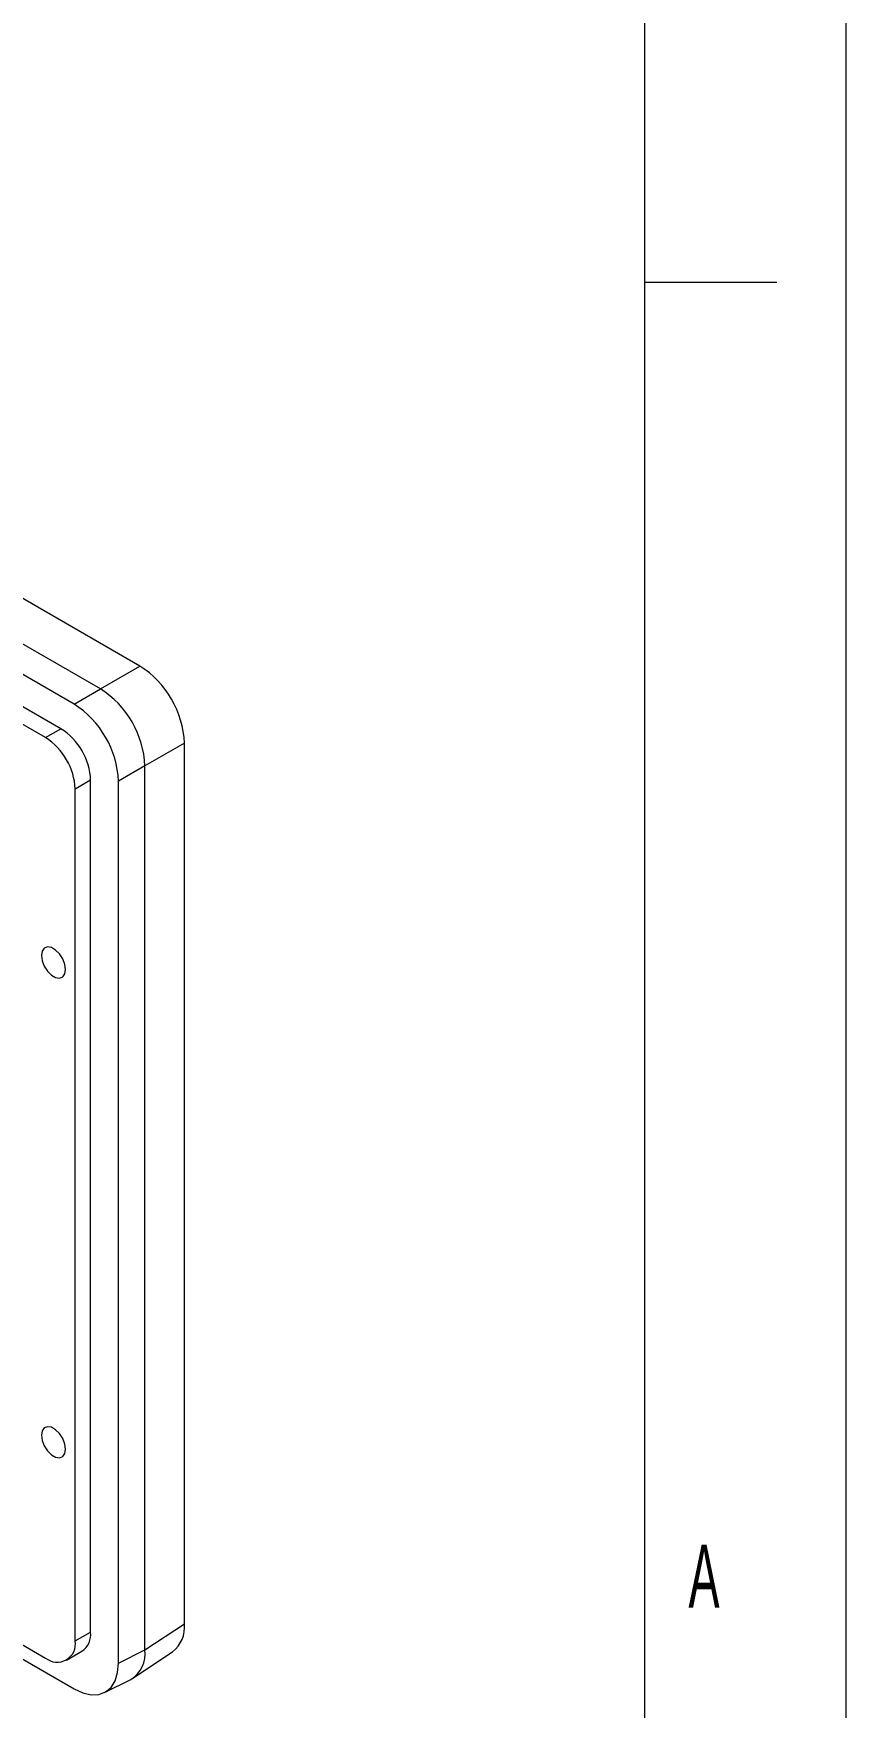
# Model space of a CAD drawing. Header units: inches. Extents: x 0 to 11, y 0 to 8.5.
# Drawn here: x 9.79 to 11, y 2.111 to 4.604 of the extents above; entities that cross this region are included whole.
import ezdxf

# ---------------------------------------------------------------- set-up
doc = ezdxf.new("R2010")
doc.units = ezdxf.units.IN
doc.header["$MEASUREMENT"] = 0
doc.layers.add('SLD-0', color=7, linetype='Continuous', lineweight=0)
doc.styles.add('SLDTEXTSTYLE6', font='TXT', dxfattribs={"width": 0.552632})

msp = doc.modelspace()

# ---------------------------------------------------------------- linework, layer by layer
at = {"color": 7, "linetype": 'Continuous', "lineweight": 15}
for p, q in [((9.83095, 3.56844), (8.35205, 4.42219)), ((9.80797, 3.55517), (8.32907, 4.40892)), ((9.94855, 3.6618), (9.37582, 3.99243)), ((9.88969, 3.62782), (9.31513, 3.95951)), ((9.85036, 3.60512), (9.27698, 3.93612)), ((9.88969, 3.62782), (9.94855, 3.6618)), ((9.85036, 3.60512), (9.88969, 3.62782)), ((9.80797, 3.55517), (9.83095, 3.56844)), ((10.0148, 3.54705), (9.95594, 3.51307)), ((10.0148, 2.23521), (10.0148, 3.54705)), ((9.87515, 3.49189), (9.85216, 3.47863)), ((9.87515, 2.22301), (9.87515, 3.49189)), ((9.95594, 3.51307), (9.91661, 3.49037)), ((9.95594, 2.19631), (9.95594, 3.51307)), ((9.85216, 2.20974), (9.85216, 3.47863)), ((9.91661, 2.17667), (9.91661, 3.49037)), ((8.32907, 3.03797), (9.80797, 2.18422)), ((9.27698, 2.46941), (9.85036, 2.13841)), ((9.85216, 2.20974), (9.87515, 2.22301)), ((9.95594, 2.19631), (10.0148, 2.23521)), ((9.83922, 2.18113), (9.8622, 2.19439)), ((9.91661, 2.17667), (9.95594, 2.19631)), ((9.93814, 2.1544), (9.997, 2.19329)), ((9.89554, 2.13287), (9.93488, 2.15251))]:
    msp.add_line(p, q, dxfattribs=at)
at = {"color": 7, "linetype": 'Continuous', "lineweight": 15, "flags": 128}
for points in [[(9.83785, 3.20968), (9.83677, 3.21743), (9.83364, 3.2255), (9.82884, 3.23292), (9.82295, 3.23879), (9.81669, 3.24241), (9.81081, 3.24333), (9.80601, 3.24145), (9.80288, 3.237), (9.80179, 3.2305), (9.80288, 3.22275), (9.80601, 3.21468), (9.81081, 3.20726), (9.81669, 3.20139), (9.82295, 3.19778), (9.82884, 3.19686), (9.83364, 3.19873), (9.83677, 3.20319), (9.83785, 3.20968)], [(9.83785, 2.49521), (9.83677, 2.50296), (9.83364, 2.51103), (9.82884, 2.51845), (9.82295, 2.52432), (9.81669, 2.52793), (9.81081, 2.52886), (9.80601, 2.52698), (9.80288, 2.52252), (9.80179, 2.51603), (9.80288, 2.50828), (9.80601, 2.50021), (9.81081, 2.49279), (9.81669, 2.48692), (9.82295, 2.48331), (9.82884, 2.48238), (9.83364, 2.48426), (9.83677, 2.48872), (9.83785, 2.49521)], [(9.85036, 2.13841), (9.86329, 2.13241), (9.87572, 2.12959), (9.88717, 2.13005), (9.89721, 2.13376), (9.90544, 2.1406), (9.91157, 2.15029), (9.91533, 2.16247), (9.91661, 2.17667)]]:
    msp.add_lwpolyline(points, dxfattribs=at)
at = {"color": 7, "linetype": 'Continuous', "lineweight": 15}
for centre, radius, start, end in [((9.871, 3.54053), 0.14395, 2.5976, 57.4024), ((9.81214, 3.50655), 0.14395, 2.59757, 57.40243), ((9.77281, 3.48384), 0.14395, 2.59755, 57.40245), ((9.77919, 3.48753), 0.09605, 2.60545, 57.39451), ((9.75621, 3.47426), 0.09605, 2.60545, 57.39451), ((9.84541, 2.21922), 0.02997, 304.05718, 7.25497), ((9.96711, 2.23072), 0.0479, 308.61359, 5.37051), ((9.82522, 2.20537), 0.02729, 230.79677, 9.2141), ((9.912, 2.19048), 0.04432, 301.06677, 7.56105)]:
    msp.add_arc(centre, radius, start, end, dxfattribs=at)
at = {"layer": 'SLD-0', "color": 179, "linetype": 'Continuous'}
for p, q in [((11, 0), (11, 8.5)), ((10.7, 0.404), (10.7, 8.0635))]:
    msp.add_line(p, q, dxfattribs=at)
at = {"layer": 'SLD-0'}
for p, q in [((10.7, 4.23375), (10.89685, 4.23375)), ((11, 4.23375), (11.00044, 4.23375))]:
    msp.add_line(p, q, dxfattribs=at)

# ---------------------------------------------------------------- texts
at = {"layer": 'SLD-0', "insert": (10.76519, 2.35305), "char_height": 0.09375, "attachment_point": 1, "style": 'SLDTEXTSTYLE6'}
msp.add_mtext('A', dxfattribs=at)

doc.saveas('drawing.dxf')
